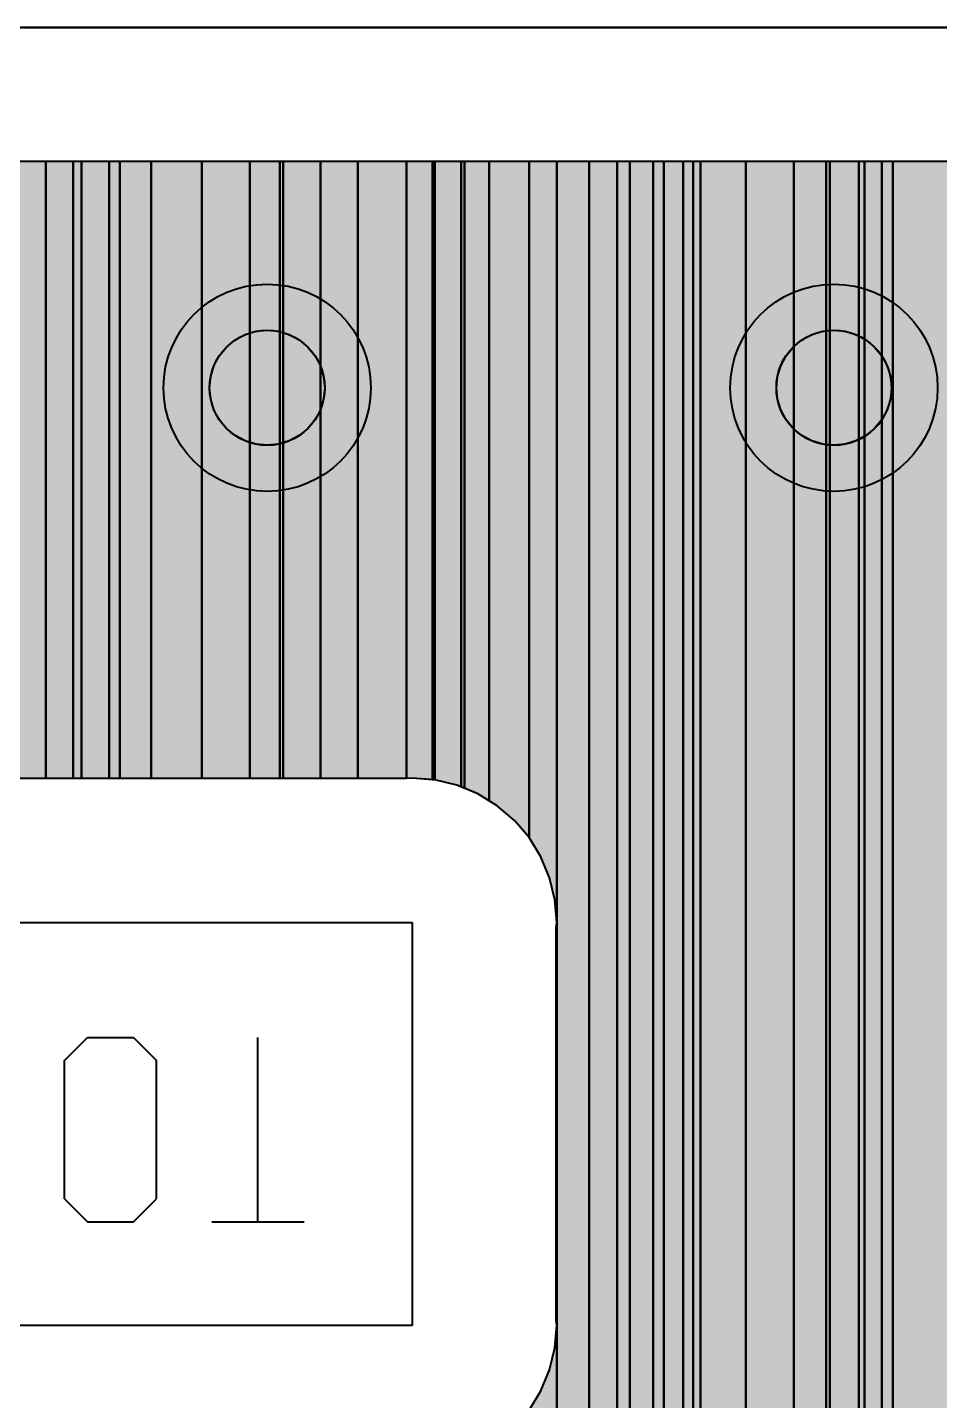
# Model space of a CAD drawing. Header units: millimetres. Extents: x 3.5 to 53, y 2.8 to 30.3.
# Drawn here: x 30.76 to 34.79, y 24.26 to 30.32 of the extents above; entities that cross this region are included whole.
import ezdxf

# ---------------------------------------------------------------- set-up
doc = ezdxf.new("R2010")
doc.units = ezdxf.units.MM
for name, color, linetype in [('bottom_copper', 7, 'Continuous'), ('bottom_silk', 7, 'Continuous'), ('drill_plated', 7, 'Continuous'), ('outline', 7, 'Continuous'), ('top_copper', 7, 'Continuous'), ('top_silk', 7, 'Continuous')]:
    doc.layers.add(name, color=color, linetype=linetype)

# ---------------------------------------------------------------- blocks, each defined once
blk = doc.blocks.new('Block3177')
at = {"layer": 'bottom_copper', "lineweight": 40}
for points in [[(2.5113, 23.2755), (2.2884, 23.2755), (2.2884, 26), (2.5113, 26), (2.5113, 23.2755)], [(2.6329, 23.2755), (2.5113, 23.2755), (2.5113, 26), (2.6329, 26), (2.6329, 23.2755)], [(2.7906, 23.2755), (2.6329, 23.2755), (2.6329, 26), (2.7906, 26), (2.7906, 23.2755)], [(2.9768, 23.2755), (2.7906, 23.2755), (2.7906, 26), (2.9768, 26), (2.9768, 23.2755)], [(3.2, 23.2755), (2.9768, 23.2755), (2.9768, 26), (3.2, 26), (3.2, 23.2755)], [(3.4123, 23.2755), (3.2, 23.2755), (3.2, 26), (3.4123, 26), (3.4123, 23.2755)], [(3.5439, 23.2755), (3.4123, 23.2755), (3.4123, 26), (3.5439, 26), (3.5439, 23.2755)], [(3.724, 23.2755), (3.5439, 23.2755), (3.5439, 26), (3.724, 26), (3.724, 23.2755)], [(3.8884, 23.2755), (3.724, 23.2755), (3.724, 26), (3.8884, 26), (3.8884, 23.2755)], [(4.1036, 23.2755), (3.8884, 23.2755), (3.8884, 26), (4.1036, 26), (4.1036, 23.2755)], [(4.2281, 23.2696), (4.1285, 23.2775), (4.1036, 23.2755), (4.1036, 26), (4.2281, 26), (4.2281, 23.2696)], [(4.3439, 23.2386), (4.3253, 23.2463), (4.2281, 23.2696), (4.2281, 26), (4.3439, 26), (4.3439, 23.2386)], [(4.4679, 23.1772), (4.4177, 23.208), (4.3439, 23.2386), (4.3439, 26), (4.4679, 26), (4.4679, 23.1772)], [(4.6438, 23.0149), (4.5789, 23.0909), (4.5029, 23.1558), (4.4679, 23.1772), (4.4679, 26), (4.6438, 26), (4.6438, 23.0149)], [(4.7655, 22.6405), (4.7576, 22.7401), (4.7343, 22.8373), (4.696, 22.9297), (4.6438, 23.0149), (4.6438, 26), (4.7655, 26), (4.7655, 22.6405)], [(4.9089, 14.2785), (4.8, 14.3046), (4.7655, 14.3073), (4.7655, 26), (4.9089, 26), (4.9089, 14.2785)], [(5.0329, 14.223), (5.0123, 14.2356), (4.9089, 14.2785), (4.9089, 26), (5.0329, 26), (5.0329, 14.223)], [(5.1906, 14.1063), (5.1077, 14.1771), (5.0329, 14.223), (5.0329, 26), (5.1906, 26), (5.1906, 14.1063)], [(5.324, 13.9239), (5.2655, 14.0193), (5.1928, 14.1044), (5.1906, 14.1063), (5.1906, 26), (5.324, 26), (5.324, 13.9239)], [(5.3996, 13.6), (5.393, 13.7116), (5.3669, 13.8205), (5.324, 13.9239), (5.324, 26), (5.3996, 26), (5.3996, 13.6)], [(5.6, 13.5046), (5.4884, 13.5134), (5.3996, 13.5064), (5.3996, 26), (5.6, 26), (5.6, 13.5046)], [(5.8123, 13.4356), (5.7089, 13.4785), (5.6, 13.5046), (5.6, 26), (5.8123, 26), (5.8123, 13.4356)], [(5.9546, 13.337), (5.9077, 13.3771), (5.8123, 13.4356), (5.8123, 26), (5.9546, 26), (5.9546, 13.337)], [(6.124, 13.1239), (6.0655, 13.2193), (5.9928, 13.3044), (5.9546, 13.337), (5.9546, 26), (6.124, 26), (6.124, 13.1239)], [(6.1996, 12.8), (6.193, 12.9116), (6.1669, 13.0205), (6.124, 13.1239), (6.124, 26), (6.1996, 26), (6.1996, 12.8)], [(12.4884, 0), (6.1996, 0), (6.1996, 26), (12.4884, 26), (12.4884, 0)], [(4.7655, 20.8625), (4.7635, 20.8874), (4.7635, 22.6156), (4.7655, 22.6405), (4.7655, 20.8625)], [(4.7655, 14.3073), (4.6884, 14.3134), (4.6438, 14.3099), (4.6438, 20.4881), (4.696, 20.5733), (4.7343, 20.6657), (4.7576, 20.7629), (4.7655, 20.8625), (4.7655, 14.3073)]]:
    blk.add_hatch(color=7, dxfattribs=at).paths.add_polyline_path(points, flags=0)
at = {"layer": 'bottom_copper', "color": 7, "lineweight": 40}
for points in [[(2.5113, 23.2755), (2.2884, 23.2755), (2.2884, 26), (2.5113, 26), (2.5113, 23.2755)], [(2.6329, 23.2755), (2.5113, 23.2755), (2.5113, 26), (2.6329, 26), (2.6329, 23.2755)], [(2.7906, 23.2755), (2.6329, 23.2755), (2.6329, 26), (2.7906, 26), (2.7906, 23.2755)], [(2.9768, 23.2755), (2.7906, 23.2755), (2.7906, 26), (2.9768, 26), (2.9768, 23.2755)], [(3.2, 23.2755), (2.9768, 23.2755), (2.9768, 26), (3.2, 26), (3.2, 23.2755)], [(3.4123, 23.2755), (3.2, 23.2755), (3.2, 26), (3.4123, 26), (3.4123, 23.2755)], [(3.5439, 23.2755), (3.4123, 23.2755), (3.4123, 26), (3.5439, 26), (3.5439, 23.2755)], [(3.724, 23.2755), (3.5439, 23.2755), (3.5439, 26), (3.724, 26), (3.724, 23.2755)], [(3.8884, 23.2755), (3.724, 23.2755), (3.724, 26), (3.8884, 26), (3.8884, 23.2755)], [(4.1036, 23.2755), (3.8884, 23.2755), (3.8884, 26), (4.1036, 26), (4.1036, 23.2755)], [(4.2281, 23.2696), (4.1285, 23.2775), (4.1036, 23.2755), (4.1036, 26), (4.2281, 26), (4.2281, 23.2696)], [(4.3439, 23.2386), (4.3253, 23.2463), (4.2281, 23.2696), (4.2281, 26), (4.3439, 26), (4.3439, 23.2386)], [(4.4679, 23.1772), (4.4177, 23.208), (4.3439, 23.2386), (4.3439, 26), (4.4679, 26), (4.4679, 23.1772)], [(4.6438, 23.0149), (4.5789, 23.0909), (4.5029, 23.1558), (4.4679, 23.1772), (4.4679, 26), (4.6438, 26), (4.6438, 23.0149)], [(4.7655, 22.6405), (4.7576, 22.7401), (4.7343, 22.8373), (4.696, 22.9297), (4.6438, 23.0149), (4.6438, 26), (4.7655, 26), (4.7655, 22.6405)], [(4.9089, 14.2785), (4.8, 14.3046), (4.7655, 14.3073), (4.7655, 26), (4.9089, 26), (4.9089, 14.2785)], [(5.0329, 14.223), (5.0123, 14.2356), (4.9089, 14.2785), (4.9089, 26), (5.0329, 26), (5.0329, 14.223)], [(5.1906, 14.1063), (5.1077, 14.1771), (5.0329, 14.223), (5.0329, 26), (5.1906, 26), (5.1906, 14.1063)], [(5.324, 13.9239), (5.2655, 14.0193), (5.1928, 14.1044), (5.1906, 14.1063), (5.1906, 26), (5.324, 26), (5.324, 13.9239)], [(5.3996, 13.6), (5.393, 13.7116), (5.3669, 13.8205), (5.324, 13.9239), (5.324, 26), (5.3996, 26), (5.3996, 13.6)], [(5.6, 13.5046), (5.4884, 13.5134), (5.3996, 13.5064), (5.3996, 26), (5.6, 26), (5.6, 13.5046)], [(5.8123, 13.4356), (5.7089, 13.4785), (5.6, 13.5046), (5.6, 26), (5.8123, 26), (5.8123, 13.4356)], [(5.9546, 13.337), (5.9077, 13.3771), (5.8123, 13.4356), (5.8123, 26), (5.9546, 26), (5.9546, 13.337)], [(6.124, 13.1239), (6.0655, 13.2193), (5.9928, 13.3044), (5.9546, 13.337), (5.9546, 26), (6.124, 26), (6.124, 13.1239)], [(6.1996, 12.8), (6.193, 12.9116), (6.1669, 13.0205), (6.124, 13.1239), (6.124, 26), (6.1996, 26), (6.1996, 12.8)], [(12.4884, 0), (6.1996, 0), (6.1996, 26), (12.4884, 26), (12.4884, 0)], [(4.7655, 20.8625), (4.7635, 20.8874), (4.7635, 22.6156), (4.7655, 22.6405), (4.7655, 20.8625)], [(4.7655, 14.3073), (4.6884, 14.3134), (4.6438, 14.3099), (4.6438, 20.4881), (4.696, 20.5733), (4.7343, 20.6657), (4.7576, 20.7629), (4.7655, 20.8625), (4.7655, 14.3073)]]:
    blk.add_lwpolyline(points, close=True, dxfattribs=at)
blk = doc.blocks.new('Block15967')
at = {"layer": 'top_copper', "lineweight": 40}
for points in [[(2.4024, 23.2755), (2.1795, 23.2755), (2.1795, 26), (2.4024, 26), (2.4024, 23.2755)], [(2.5602, 23.2755), (2.4024, 23.2755), (2.4024, 26), (2.5602, 26), (2.5602, 23.2755)], [(2.7295, 23.2755), (2.5602, 23.2755), (2.5602, 26), (2.7295, 26), (2.7295, 23.2755)], [(2.8679, 23.2755), (2.7295, 23.2755), (2.7295, 26), (2.8679, 26), (2.8679, 23.2755)], [(3.0911, 23.2755), (2.8679, 23.2755), (2.8679, 26), (3.0911, 26), (3.0911, 23.2755)], [(3.3034, 23.2755), (3.0911, 23.2755), (3.0911, 26), (3.3034, 26), (3.3034, 23.2755)], [(3.4498, 23.2755), (3.3034, 23.2755), (3.3034, 26), (3.4498, 26), (3.4498, 23.2755)], [(3.6151, 23.2755), (3.4498, 23.2755), (3.4498, 26), (3.6151, 26), (3.6151, 23.2755)], [(3.7795, 23.2755), (3.6151, 23.2755), (3.6151, 26), (3.7795, 26), (3.7795, 23.2755)], [(3.9947, 23.2755), (3.7795, 23.2755), (3.7795, 26), (3.9947, 26), (3.9947, 23.2755)], [(4.1092, 23.2704), (4.0196, 23.2775), (3.9947, 23.2755), (3.9947, 26), (4.1092, 26), (4.1092, 23.2704)], [(4.2498, 23.2325), (4.2164, 23.2463), (4.1192, 23.2696), (4.1092, 23.2704), (4.1092, 26), (4.2498, 26), (4.2498, 23.2325)], [(4.359, 23.1772), (4.3088, 23.208), (4.2498, 23.2325), (4.2498, 26), (4.359, 26), (4.359, 23.1772)], [(4.5349, 23.0149), (4.47, 23.0909), (4.394, 23.1558), (4.359, 23.1772), (4.359, 26), (4.5349, 26), (4.5349, 23.0149)], [(4.6566, 22.6405), (4.6487, 22.7401), (4.6254, 22.8373), (4.5871, 22.9297), (4.5349, 23.0149), (4.5349, 26), (4.6566, 26), (4.6566, 22.6405)], [(4.8, 14.2785), (4.6911, 14.3046), (4.6566, 14.3073), (4.6566, 26), (4.8, 26), (4.8, 14.2785)], [(4.9795, 14.1889), (4.9034, 14.2356), (4.8, 14.2785), (4.8, 26), (4.9795, 26), (4.9795, 14.1889)], [(5.1295, 14.051), (5.0839, 14.1044), (4.9988, 14.1771), (4.9795, 14.1889), (4.9795, 26), (5.1295, 26), (5.1295, 14.051)], [(5.258, 13.8205), (5.2151, 13.9239), (5.1566, 14.0193), (5.1295, 14.051), (5.1295, 26), (5.258, 26), (5.258, 13.8205)], [(5.2907, 13.6), (5.2841, 13.7116), (5.258, 13.8205), (5.258, 26), (5.2907, 26), (5.2907, 13.6)], [(5.4911, 13.5046), (5.3795, 13.5134), (5.2907, 13.5064), (5.2907, 26), (5.4911, 26), (5.4911, 13.5046)], [(5.7034, 13.4356), (5.6, 13.4785), (5.4911, 13.5046), (5.4911, 26), (5.7034, 26), (5.7034, 13.4356)], [(5.8608, 13.3241), (5.7988, 13.3771), (5.7034, 13.4356), (5.7034, 26), (5.8608, 26), (5.8608, 13.3241)], [(5.9898, 13.1652), (5.9566, 13.2193), (5.8839, 13.3044), (5.8608, 13.3241), (5.8608, 26), (5.9898, 26), (5.9898, 13.1652)], [(6.0907, 12.8), (6.0841, 12.9116), (6.058, 13.0205), (6.0151, 13.1239), (5.9898, 13.1652), (5.9898, 26), (6.0907, 26), (6.0907, 12.8)], [(6.1391, 11.95), (6.1328, 12.0297), (6.1141, 12.1075), (6.0907, 12.1639), (6.0907, 26), (6.1391, 26), (6.1391, 11.95)], [(12.3795, 0), (6.1391, 0), (6.1391, 26), (12.3795, 26), (12.3795, 0)], [(4.6566, 20.8625), (4.6546, 20.8874), (4.6546, 22.6156), (4.6566, 22.6405), (4.6566, 20.8625)], [(4.6566, 14.3073), (4.5795, 14.3134), (4.5349, 14.3099), (4.5349, 20.4881), (4.5871, 20.5733), (4.6254, 20.6657), (4.6487, 20.7629), (4.6566, 20.8625), (4.6566, 14.3073)]]:
    blk.add_hatch(color=7, dxfattribs=at).paths.add_polyline_path(points, flags=0)
at = {"layer": 'top_copper', "color": 7, "lineweight": 40}
for points in [[(2.4024, 23.2755), (2.1795, 23.2755), (2.1795, 26), (2.4024, 26), (2.4024, 23.2755)], [(2.5602, 23.2755), (2.4024, 23.2755), (2.4024, 26), (2.5602, 26), (2.5602, 23.2755)], [(2.7295, 23.2755), (2.5602, 23.2755), (2.5602, 26), (2.7295, 26), (2.7295, 23.2755)], [(2.8679, 23.2755), (2.7295, 23.2755), (2.7295, 26), (2.8679, 26), (2.8679, 23.2755)], [(3.0911, 23.2755), (2.8679, 23.2755), (2.8679, 26), (3.0911, 26), (3.0911, 23.2755)], [(3.3034, 23.2755), (3.0911, 23.2755), (3.0911, 26), (3.3034, 26), (3.3034, 23.2755)], [(3.4498, 23.2755), (3.3034, 23.2755), (3.3034, 26), (3.4498, 26), (3.4498, 23.2755)], [(3.6151, 23.2755), (3.4498, 23.2755), (3.4498, 26), (3.6151, 26), (3.6151, 23.2755)], [(3.7795, 23.2755), (3.6151, 23.2755), (3.6151, 26), (3.7795, 26), (3.7795, 23.2755)], [(3.9947, 23.2755), (3.7795, 23.2755), (3.7795, 26), (3.9947, 26), (3.9947, 23.2755)], [(4.1092, 23.2704), (4.0196, 23.2775), (3.9947, 23.2755), (3.9947, 26), (4.1092, 26), (4.1092, 23.2704)], [(4.2498, 23.2325), (4.2164, 23.2463), (4.1192, 23.2696), (4.1092, 23.2704), (4.1092, 26), (4.2498, 26), (4.2498, 23.2325)], [(4.359, 23.1772), (4.3088, 23.208), (4.2498, 23.2325), (4.2498, 26), (4.359, 26), (4.359, 23.1772)], [(4.5349, 23.0149), (4.47, 23.0909), (4.394, 23.1558), (4.359, 23.1772), (4.359, 26), (4.5349, 26), (4.5349, 23.0149)], [(4.6566, 22.6405), (4.6487, 22.7401), (4.6254, 22.8373), (4.5871, 22.9297), (4.5349, 23.0149), (4.5349, 26), (4.6566, 26), (4.6566, 22.6405)], [(4.8, 14.2785), (4.6911, 14.3046), (4.6566, 14.3073), (4.6566, 26), (4.8, 26), (4.8, 14.2785)], [(4.9795, 14.1889), (4.9034, 14.2356), (4.8, 14.2785), (4.8, 26), (4.9795, 26), (4.9795, 14.1889)], [(5.1295, 14.051), (5.0839, 14.1044), (4.9988, 14.1771), (4.9795, 14.1889), (4.9795, 26), (5.1295, 26), (5.1295, 14.051)], [(5.258, 13.8205), (5.2151, 13.9239), (5.1566, 14.0193), (5.1295, 14.051), (5.1295, 26), (5.258, 26), (5.258, 13.8205)], [(5.2907, 13.6), (5.2841, 13.7116), (5.258, 13.8205), (5.258, 26), (5.2907, 26), (5.2907, 13.6)], [(5.4911, 13.5046), (5.3795, 13.5134), (5.2907, 13.5064), (5.2907, 26), (5.4911, 26), (5.4911, 13.5046)], [(5.7034, 13.4356), (5.6, 13.4785), (5.4911, 13.5046), (5.4911, 26), (5.7034, 26), (5.7034, 13.4356)], [(5.8608, 13.3241), (5.7988, 13.3771), (5.7034, 13.4356), (5.7034, 26), (5.8608, 26), (5.8608, 13.3241)], [(5.9898, 13.1652), (5.9566, 13.2193), (5.8839, 13.3044), (5.8608, 13.3241), (5.8608, 26), (5.9898, 26), (5.9898, 13.1652)], [(6.0907, 12.8), (6.0841, 12.9116), (6.058, 13.0205), (6.0151, 13.1239), (5.9898, 13.1652), (5.9898, 26), (6.0907, 26), (6.0907, 12.8)], [(6.1391, 11.95), (6.1328, 12.0297), (6.1141, 12.1075), (6.0907, 12.1639), (6.0907, 26), (6.1391, 26), (6.1391, 11.95)], [(12.3795, 0), (6.1391, 0), (6.1391, 26), (12.3795, 26), (12.3795, 0)], [(4.6566, 20.8625), (4.6546, 20.8874), (4.6546, 22.6156), (4.6566, 22.6405), (4.6566, 20.8625)], [(4.6566, 14.3073), (4.5795, 14.3134), (4.5349, 14.3099), (4.5349, 20.4881), (4.5871, 20.5733), (4.6254, 20.6657), (4.6487, 20.7629), (4.6566, 20.8625), (4.6566, 14.3073)]]:
    blk.add_lwpolyline(points, close=True, dxfattribs=at)

msp = doc.modelspace()

# ---------------------------------------------------------------- hatches: boundary and pattern name
at = {"layer": 'bottom_copper', "lineweight": 40}
for points in [[(32.0694, 28.6775), (32.055, 28.6299), (32.0315, 28.586), (31.9999, 28.5475), (31.9614, 28.5159), (31.9175, 28.4924), (31.8699, 28.478), (31.8203, 28.4731), (31.7707, 28.478), (31.7231, 28.4924), (31.6792, 28.5159), (31.6407, 28.5475), (31.6091, 28.586), (31.5856, 28.6299), (31.5712, 28.6775), (31.5663, 28.7271), (31.5712, 28.7767), (31.5856, 28.8243), (31.6091, 28.8682), (31.6407, 28.9067), (31.6792, 28.9383), (31.7231, 28.9618), (31.7707, 28.9762), (31.8203, 28.9811), (31.8699, 28.9762), (31.9175, 28.9618), (31.9614, 28.9383), (31.9999, 28.9067), (32.0315, 28.8682), (32.055, 28.8243), (32.0694, 28.7767), (32.0743, 28.7271), (32.0694, 28.6775)], [(34.5694, 28.6775), (34.555, 28.6299), (34.5315, 28.586), (34.4999, 28.5475), (34.4614, 28.5159), (34.4175, 28.4924), (34.3699, 28.478), (34.3203, 28.4731), (34.2707, 28.478), (34.2231, 28.4924), (34.1792, 28.5159), (34.1407, 28.5475), (34.1091, 28.586), (34.0856, 28.6299), (34.0712, 28.6775), (34.0663, 28.7271), (34.0712, 28.7767), (34.0856, 28.8243), (34.1091, 28.8682), (34.1407, 28.9067), (34.1792, 28.9383), (34.2231, 28.9618), (34.2707, 28.9762), (34.3203, 28.9811), (34.3699, 28.9762), (34.4175, 28.9618), (34.4614, 28.9383), (34.4999, 28.9067), (34.5315, 28.8682), (34.555, 28.8243), (34.5694, 28.7767), (34.5743, 28.7271), (34.5694, 28.6775)]]:
    msp.add_hatch(color=7, dxfattribs=at).paths.add_polyline_path(points, flags=0)
at = {"layer": 'drill_plated', "lineweight": 40}
for points in [[(32.0694, 28.6775), (32.055, 28.6299), (32.0315, 28.586), (31.9999, 28.5475), (31.9614, 28.5159), (31.9175, 28.4924), (31.8699, 28.478), (31.8203, 28.4731), (31.7707, 28.478), (31.7231, 28.4924), (31.6792, 28.5159), (31.6407, 28.5475), (31.6091, 28.586), (31.5856, 28.6299), (31.5712, 28.6775), (31.5663, 28.7271), (31.5712, 28.7767), (31.5856, 28.8243), (31.6091, 28.8682), (31.6407, 28.9067), (31.6792, 28.9383), (31.7231, 28.9618), (31.7707, 28.9762), (31.8203, 28.9811), (31.8699, 28.9762), (31.9175, 28.9618), (31.9614, 28.9383), (31.9999, 28.9067), (32.0315, 28.8682), (32.055, 28.8243), (32.0694, 28.7767), (32.0743, 28.7271), (32.0694, 28.6775)], [(34.5694, 28.6775), (34.555, 28.6299), (34.5315, 28.586), (34.4999, 28.5475), (34.4614, 28.5159), (34.4175, 28.4924), (34.3699, 28.478), (34.3203, 28.4731), (34.2707, 28.478), (34.2231, 28.4924), (34.1792, 28.5159), (34.1407, 28.5475), (34.1091, 28.586), (34.0856, 28.6299), (34.0712, 28.6775), (34.0663, 28.7271), (34.0712, 28.7767), (34.0856, 28.8243), (34.1091, 28.8682), (34.1407, 28.9067), (34.1792, 28.9383), (34.2231, 28.9618), (34.2707, 28.9762), (34.3203, 28.9811), (34.3699, 28.9762), (34.4175, 28.9618), (34.4614, 28.9383), (34.4999, 28.9067), (34.5315, 28.8682), (34.555, 28.8243), (34.5694, 28.7767), (34.5743, 28.7271), (34.5694, 28.6775)]]:
    msp.add_hatch(color=7, dxfattribs=at).paths.add_polyline_path(points, flags=0)
at = {"layer": 'top_copper', "lineweight": 40}
for points in [[(32.0694, 28.6775), (32.055, 28.6299), (32.0315, 28.586), (31.9999, 28.5475), (31.9614, 28.5159), (31.9175, 28.4924), (31.8699, 28.478), (31.8203, 28.4731), (31.7707, 28.478), (31.7231, 28.4924), (31.6792, 28.5159), (31.6407, 28.5475), (31.6091, 28.586), (31.5856, 28.6299), (31.5712, 28.6775), (31.5663, 28.7271), (31.5712, 28.7767), (31.5856, 28.8243), (31.6091, 28.8682), (31.6407, 28.9067), (31.6792, 28.9383), (31.7231, 28.9618), (31.7707, 28.9762), (31.8203, 28.9811), (31.8699, 28.9762), (31.9175, 28.9618), (31.9614, 28.9383), (31.9999, 28.9067), (32.0315, 28.8682), (32.055, 28.8243), (32.0694, 28.7767), (32.0743, 28.7271), (32.0694, 28.6775)], [(34.5694, 28.6775), (34.555, 28.6299), (34.5315, 28.586), (34.4999, 28.5475), (34.4614, 28.5159), (34.4175, 28.4924), (34.3699, 28.478), (34.3203, 28.4731), (34.2707, 28.478), (34.2231, 28.4924), (34.1792, 28.5159), (34.1407, 28.5475), (34.1091, 28.586), (34.0856, 28.6299), (34.0712, 28.6775), (34.0663, 28.7271), (34.0712, 28.7767), (34.0856, 28.8243), (34.1091, 28.8682), (34.1407, 28.9067), (34.1792, 28.9383), (34.2231, 28.9618), (34.2707, 28.9762), (34.3203, 28.9811), (34.3699, 28.9762), (34.4175, 28.9618), (34.4614, 28.9383), (34.4999, 28.9067), (34.5315, 28.8682), (34.555, 28.8243), (34.5694, 28.7767), (34.5743, 28.7271), (34.5694, 28.6775)]]:
    msp.add_hatch(color=7, dxfattribs=at).paths.add_polyline_path(points, flags=0)

# ---------------------------------------------------------------- linework, layer by layer
at = {"layer": 'bottom_copper', "color": 7, "lineweight": 40}
for p, q in [((28.2192, 29.7271), (40.8203, 29.7271)), ((32.4355, 27.0026), (28.2192, 27.0026)), ((32.4604, 27.0046), (32.4355, 27.0026)), ((32.56, 26.9967), (32.4604, 27.0046)), ((32.6572, 26.9734), (32.56, 26.9967)), ((32.7496, 26.9351), (32.6572, 26.9734)), ((32.8348, 26.8829), (32.7496, 26.9351)), ((32.9108, 26.818), (32.8348, 26.8829)), ((32.9757, 26.742), (32.9108, 26.818)), ((33.0279, 26.6568), (32.9757, 26.742)), ((33.0662, 26.5644), (33.0279, 26.6568)), ((33.0895, 26.4672), (33.0662, 26.5644)), ((33.0974, 26.3676), (33.0895, 26.4672)), ((27.1264, 26.3676), (32.4604, 26.3676)), ((32.4604, 26.3676), (32.4604, 24.5896)), ((33.0954, 26.3427), (33.0974, 26.3676)), ((33.0954, 24.6145), (33.0954, 26.3427)), ((30.9262, 25.758), (31.0278, 25.8596)), ((31.0278, 25.8596), (31.231, 25.8596)), ((31.231, 25.8596), (31.3326, 25.758)), ((31.7797, 25.0468), (31.7797, 25.8596)), ((30.9262, 25.1484), (30.9262, 25.758)), ((31.3326, 25.1484), (31.3326, 25.758)), ((30.9262, 25.1484), (31.0278, 25.0468)), ((31.231, 25.0468), (31.3326, 25.1484)), ((31.0278, 25.0468), (31.231, 25.0468)), ((31.5765, 25.0468), (31.9829, 25.0468)), ((33.0974, 24.5896), (33.0954, 24.6145)), ((32.4604, 24.5896), (27.1264, 24.5896)), ((33.0895, 24.49), (33.0974, 24.5896)), ((33.0662, 24.3928), (33.0895, 24.49)), ((33.0279, 24.3004), (33.0662, 24.3928)), ((32.9757, 24.2152), (33.0279, 24.3004))]:
    msp.add_line(p, q, dxfattribs=at)
for points in [[(32.0694, 28.6775), (32.055, 28.6299), (32.0315, 28.586), (31.9999, 28.5475), (31.9614, 28.5159), (31.9175, 28.4924), (31.8699, 28.478), (31.8203, 28.4731), (31.7707, 28.478), (31.7231, 28.4924), (31.6792, 28.5159), (31.6407, 28.5475), (31.6091, 28.586), (31.5856, 28.6299), (31.5712, 28.6775), (31.5663, 28.7271), (31.5712, 28.7767), (31.5856, 28.8243), (31.6091, 28.8682), (31.6407, 28.9067), (31.6792, 28.9383), (31.7231, 28.9618), (31.7707, 28.9762), (31.8203, 28.9811), (31.8699, 28.9762), (31.9175, 28.9618), (31.9614, 28.9383), (31.9999, 28.9067), (32.0315, 28.8682), (32.055, 28.8243), (32.0694, 28.7767), (32.0743, 28.7271), (32.0694, 28.6775)], [(34.5694, 28.6775), (34.555, 28.6299), (34.5315, 28.586), (34.4999, 28.5475), (34.4614, 28.5159), (34.4175, 28.4924), (34.3699, 28.478), (34.3203, 28.4731), (34.2707, 28.478), (34.2231, 28.4924), (34.1792, 28.5159), (34.1407, 28.5475), (34.1091, 28.586), (34.0856, 28.6299), (34.0712, 28.6775), (34.0663, 28.7271), (34.0712, 28.7767), (34.0856, 28.8243), (34.1091, 28.8682), (34.1407, 28.9067), (34.1792, 28.9383), (34.2231, 28.9618), (34.2707, 28.9762), (34.3203, 28.9811), (34.3699, 28.9762), (34.4175, 28.9618), (34.4614, 28.9383), (34.4999, 28.9067), (34.5315, 28.8682), (34.555, 28.8243), (34.5694, 28.7767), (34.5743, 28.7271), (34.5694, 28.6775)]]:
    msp.add_lwpolyline(points, close=True, dxfattribs=at)
for centre, major_axis in [((31.8203, 28.7271), (0.4572, 0)), ((34.3203, 28.7271), (0.4572, 0)), ((31.8203, 28.7271), (0.254, 0)), ((34.3203, 28.7271), (0.254, 0))]:
    msp.add_ellipse(centre, major_axis=major_axis, ratio=1, dxfattribs=at)
at = {"layer": 'bottom_silk', "color": 7, "lineweight": 40}
msp.add_line((41.9703, 30.3171), (14.4703, 30.3171), dxfattribs=at)
at = {"layer": 'drill_plated', "color": 7, "lineweight": 40}
for points in [[(32.0694, 28.6775), (32.055, 28.6299), (32.0315, 28.586), (31.9999, 28.5475), (31.9614, 28.5159), (31.9175, 28.4924), (31.8699, 28.478), (31.8203, 28.4731), (31.7707, 28.478), (31.7231, 28.4924), (31.6792, 28.5159), (31.6407, 28.5475), (31.6091, 28.586), (31.5856, 28.6299), (31.5712, 28.6775), (31.5663, 28.7271), (31.5712, 28.7767), (31.5856, 28.8243), (31.6091, 28.8682), (31.6407, 28.9067), (31.6792, 28.9383), (31.7231, 28.9618), (31.7707, 28.9762), (31.8203, 28.9811), (31.8699, 28.9762), (31.9175, 28.9618), (31.9614, 28.9383), (31.9999, 28.9067), (32.0315, 28.8682), (32.055, 28.8243), (32.0694, 28.7767), (32.0743, 28.7271), (32.0694, 28.6775)], [(34.5694, 28.6775), (34.555, 28.6299), (34.5315, 28.586), (34.4999, 28.5475), (34.4614, 28.5159), (34.4175, 28.4924), (34.3699, 28.478), (34.3203, 28.4731), (34.2707, 28.478), (34.2231, 28.4924), (34.1792, 28.5159), (34.1407, 28.5475), (34.1091, 28.586), (34.0856, 28.6299), (34.0712, 28.6775), (34.0663, 28.7271), (34.0712, 28.7767), (34.0856, 28.8243), (34.1091, 28.8682), (34.1407, 28.9067), (34.1792, 28.9383), (34.2231, 28.9618), (34.2707, 28.9762), (34.3203, 28.9811), (34.3699, 28.9762), (34.4175, 28.9618), (34.4614, 28.9383), (34.4999, 28.9067), (34.5315, 28.8682), (34.555, 28.8243), (34.5694, 28.7767), (34.5743, 28.7271), (34.5694, 28.6775)]]:
    msp.add_lwpolyline(points, close=True, dxfattribs=at)
for centre in [(31.8203, 28.7271), (34.3203, 28.7271)]:
    msp.add_ellipse(centre, major_axis=(0.254, 0), ratio=1, dxfattribs=at)
at = {"layer": 'outline', "color": 7, "lineweight": 40}
msp.add_line((14.4703, 30.3171), (41.9703, 30.3171), dxfattribs=at)
at = {"layer": 'top_copper', "color": 7, "lineweight": 40}
for p, q in [((28.2203, 29.7271), (40.8203, 29.7271)), ((32.4355, 27.0026), (28.2203, 27.0026)), ((32.4604, 27.0046), (32.4355, 27.0026)), ((32.56, 26.9967), (32.4604, 27.0046)), ((32.6572, 26.9734), (32.56, 26.9967)), ((32.7496, 26.9351), (32.6572, 26.9734)), ((32.8348, 26.8829), (32.7496, 26.9351)), ((32.9108, 26.818), (32.8348, 26.8829)), ((32.9757, 26.742), (32.9108, 26.818)), ((33.0279, 26.6568), (32.9757, 26.742)), ((33.0662, 26.5644), (33.0279, 26.6568)), ((33.0895, 26.4672), (33.0662, 26.5644)), ((33.0974, 26.3676), (33.0895, 26.4672)), ((27.1264, 26.3676), (32.4604, 26.3676)), ((32.4604, 26.3676), (32.4604, 24.5896)), ((33.0954, 26.3427), (33.0974, 26.3676)), ((33.0954, 24.6145), (33.0954, 26.3427)), ((33.0974, 24.5896), (33.0954, 24.6145)), ((32.4604, 24.5896), (27.1264, 24.5896)), ((33.0895, 24.49), (33.0974, 24.5896)), ((33.0662, 24.3928), (33.0895, 24.49)), ((33.0279, 24.3004), (33.0662, 24.3928)), ((32.9757, 24.2152), (33.0279, 24.3004))]:
    msp.add_line(p, q, dxfattribs=at)
for points in [[(32.0694, 28.6775), (32.055, 28.6299), (32.0315, 28.586), (31.9999, 28.5475), (31.9614, 28.5159), (31.9175, 28.4924), (31.8699, 28.478), (31.8203, 28.4731), (31.7707, 28.478), (31.7231, 28.4924), (31.6792, 28.5159), (31.6407, 28.5475), (31.6091, 28.586), (31.5856, 28.6299), (31.5712, 28.6775), (31.5663, 28.7271), (31.5712, 28.7767), (31.5856, 28.8243), (31.6091, 28.8682), (31.6407, 28.9067), (31.6792, 28.9383), (31.7231, 28.9618), (31.7707, 28.9762), (31.8203, 28.9811), (31.8699, 28.9762), (31.9175, 28.9618), (31.9614, 28.9383), (31.9999, 28.9067), (32.0315, 28.8682), (32.055, 28.8243), (32.0694, 28.7767), (32.0743, 28.7271), (32.0694, 28.6775)], [(34.5694, 28.6775), (34.555, 28.6299), (34.5315, 28.586), (34.4999, 28.5475), (34.4614, 28.5159), (34.4175, 28.4924), (34.3699, 28.478), (34.3203, 28.4731), (34.2707, 28.478), (34.2231, 28.4924), (34.1792, 28.5159), (34.1407, 28.5475), (34.1091, 28.586), (34.0856, 28.6299), (34.0712, 28.6775), (34.0663, 28.7271), (34.0712, 28.7767), (34.0856, 28.8243), (34.1091, 28.8682), (34.1407, 28.9067), (34.1792, 28.9383), (34.2231, 28.9618), (34.2707, 28.9762), (34.3203, 28.9811), (34.3699, 28.9762), (34.4175, 28.9618), (34.4614, 28.9383), (34.4999, 28.9067), (34.5315, 28.8682), (34.555, 28.8243), (34.5694, 28.7767), (34.5743, 28.7271), (34.5694, 28.6775)]]:
    msp.add_lwpolyline(points, close=True, dxfattribs=at)
for centre, major_axis in [((31.8203, 28.7271), (0.4572, 0)), ((34.3203, 28.7271), (0.4572, 0)), ((31.8203, 28.7271), (0.254, 0)), ((34.3203, 28.7271), (0.254, 0))]:
    msp.add_ellipse(centre, major_axis=major_axis, ratio=1, dxfattribs=at)
at = {"layer": 'top_silk', "color": 7, "lineweight": 40}
msp.add_line((14.4703, 30.3171), (41.9703, 30.3171), dxfattribs=at)

# ---------------------------------------------------------------- block references
at = {"layer": 'bottom_copper'}
msp.add_blockref('Block3177', (28.3319, 3.7271), dxfattribs=at)
at = {"layer": 'top_copper'}
msp.add_blockref('Block15967', (28.4408, 3.7271), dxfattribs=at)

doc.saveas('drawing.dxf')
